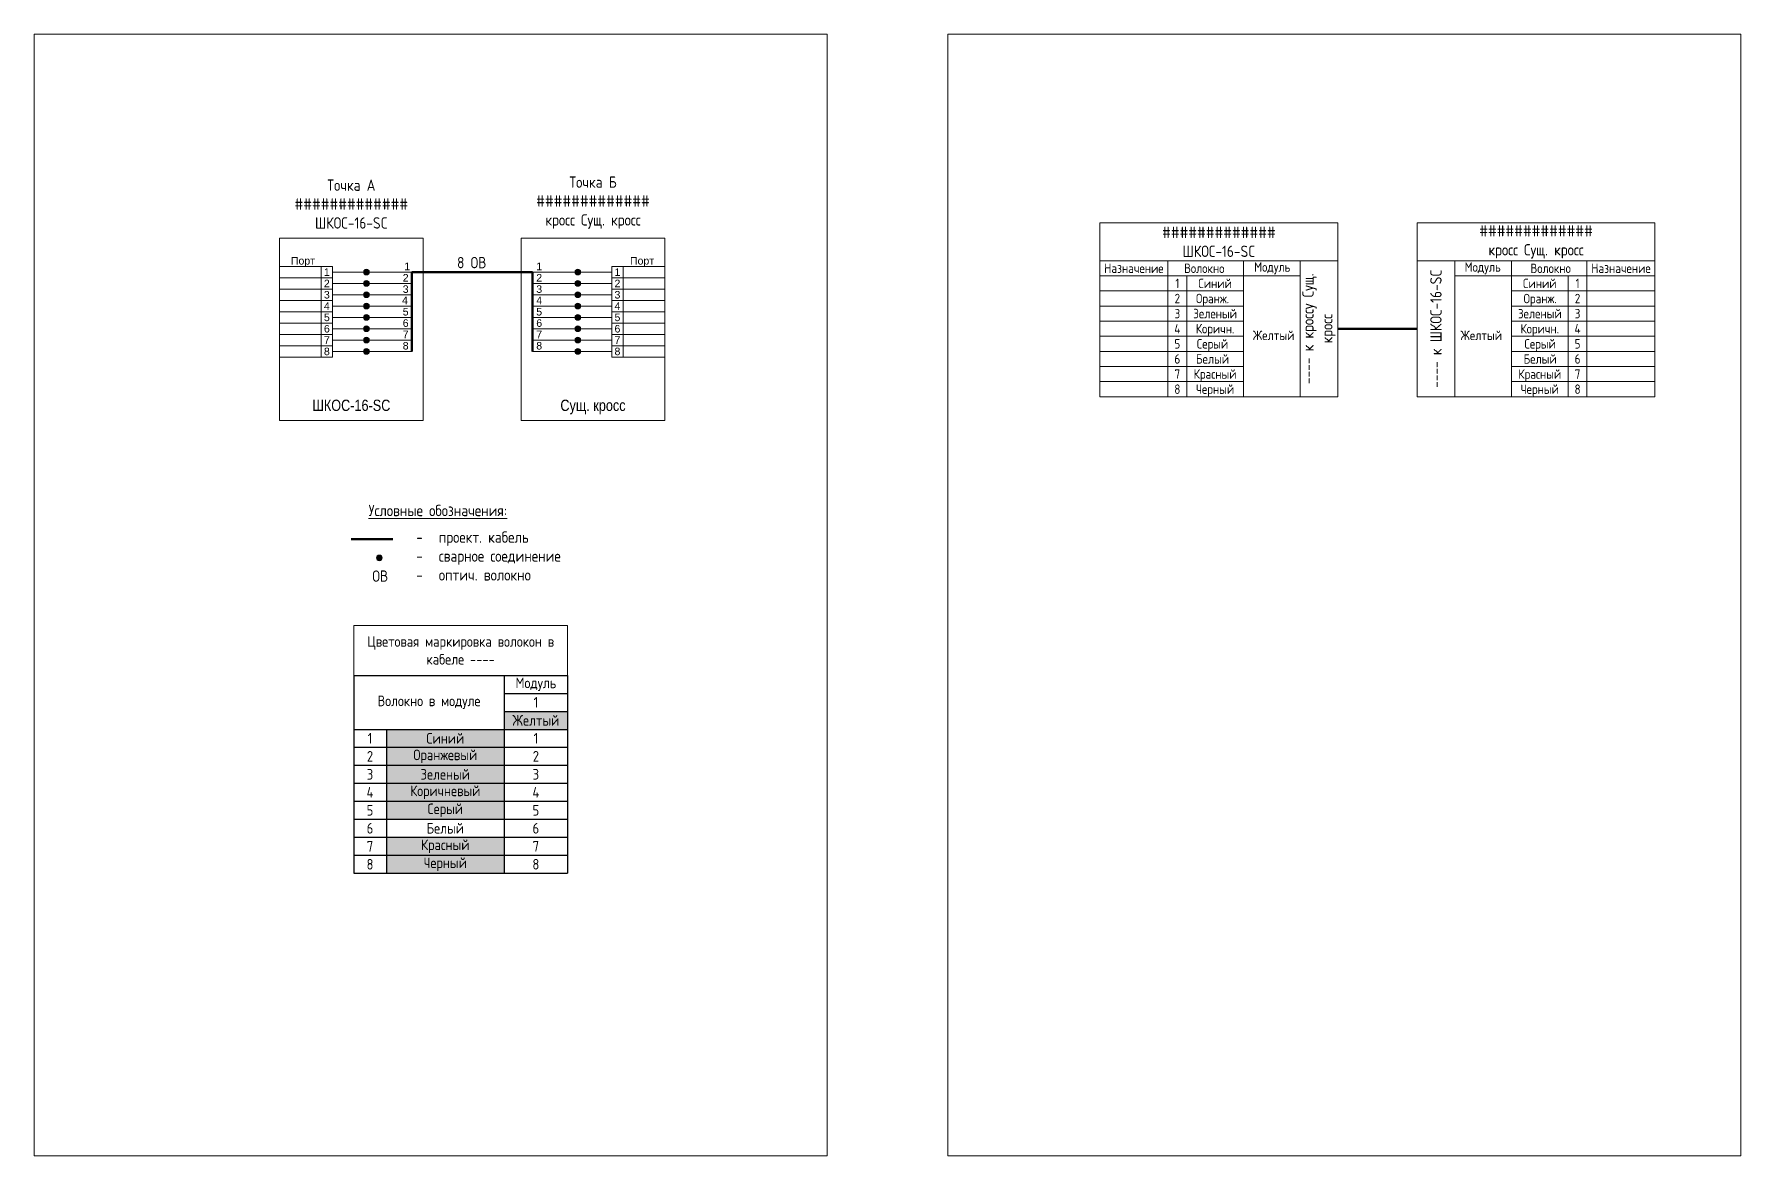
# Model space of a CAD drawing. Header units: millimetres. Extents: x -6680 to 6456, y 1671 to 6150.
# Drawn here: x -2737 to -2285, y 5853 to 6150 of the extents above; entities that cross this region are included whole.
import ezdxf
from ezdxf.enums import TextEntityAlignment as Align

# ---------------------------------------------------------------- set-up
doc = ezdxf.new("R2010")
doc.units = ezdxf.units.MM
doc.linetypes.add('HIDDEN2', pattern=[4.7625, 3.175, -1.5875])
doc.layers.add('ВЭ', color=1, linetype='Continuous')
doc.styles.get("Standard").update_dxf_attribs({"font": 'arial.ttf'})
doc.styles.add('мой', font='GOST_Common.ttf', dxfattribs={"width": 0.9, "height": 3})

# ---------------------------------------------------------------- blocks, each defined once
blk = doc.blocks.new('*U9')
at = {"color": 7, "linetype": 'Continuous', "lineweight": 20}
blk.add_lwpolyline([(-1, -2.5), (-1, 1.5), (-6, 1.5), (-6, -2.5)], close=True, dxfattribs=at)
blk = doc.blocks.new('*U10')
at = {"color": 0, "linetype": 'ByBlock', "lineweight": -2, "transparency": 16777216}
for p in [(0, 0), (0, -4), (0, -8), (0, -12), (0, -16), (0, -20), (0, -24), (0, -28)]:
    blk.add_blockref('*U9', p, dxfattribs=at)
blk = doc.blocks.new('*U7')
at = {"color": 7, "linetype": 'Continuous', "lineweight": 20}
blk.add_lwpolyline([(8, -1.5), (8, 2.5), (-10, 2.5), (-10, -1.5)], close=True, dxfattribs=at)
blk = doc.blocks.new('*U8')
at = {"color": 0, "linetype": 'ByBlock', "lineweight": -2, "transparency": 16777216}
for p in [(0, 0), (0, -4), (0, -8), (0, -12), (0, -16), (0, -20), (0, -24), (0, -28), (0, -32)]:
    blk.add_blockref('*U7', p, dxfattribs=at)
blk = doc.blocks.new('*T23')
at = {"color": 0, "linetype": 'ByBlock', "lineweight": -2, "transparency": 16777216}
for p, q in [((0, -13.23), (56.63, -13.23)), ((39.87, -56.1), (39.87, -60.86))]:
    blk.add_line(p, q, dxfattribs=at)
at = {"linetype": 'ByBlock', "lineweight": -2, "transparency": 16777216}
for p, q in [((0, -13.23), (0, -65.62)), ((39.87, -13.23), (39.87, -56.1)), ((56.63, -13.23), (56.63, -65.62)), ((39.87, -17.99), (56.63, -17.99)), ((39.87, -22.76), (56.63, -22.76)), ((0, -27.52), (56.63, -27.52)), ((8.65, -27.52), (8.65, -65.62)), ((0, -32.28), (56.63, -32.28)), ((0, -37.04), (56.63, -37.04)), ((0, -41.81), (56.63, -41.81)), ((0, -46.57), (56.63, -46.57)), ((0, -51.33), (56.63, -51.33)), ((0, -56.1), (56.63, -56.1)), ((0, -60.86), (56.63, -60.86)), ((39.87, -60.86), (39.87, -65.62)), ((0, -65.62), (56.63, -65.62))]:
    blk.add_line(p, q, dxfattribs=at)
at = {"color": 2, "linetype": 'Continuous', "true_color": 0xffff00, "transparency": 16777216}
blk.add_solid([(39.87, -22.76), (39.87, -27.52), (56.63, -22.76), (56.63, -27.52)], dxfattribs=at)
at = {"color": 150, "linetype": 'Continuous', "true_color": 0x3399ff, "transparency": 16777216}
blk.add_solid([(8.65, -27.52), (8.65, -32.28), (39.87, -27.52), (39.87, -32.28)], dxfattribs=at)
at = {"color": 40, "linetype": 'Continuous', "transparency": 16777216}
blk.add_solid([(8.65, -32.28), (8.65, -37.04), (39.87, -32.28), (39.87, -37.04)], dxfattribs=at)
at = {"color": 3, "linetype": 'Continuous', "true_color": 0x00ff00, "transparency": 16777216}
blk.add_solid([(8.65, -37.04), (8.65, -41.81), (39.87, -37.04), (39.87, -41.81)], dxfattribs=at)
at = {"color": 42, "linetype": 'Continuous', "transparency": 16777216}
blk.add_solid([(8.65, -41.81), (8.65, -46.57), (39.87, -41.81), (39.87, -46.57)], dxfattribs=at)
at = {"color": 9, "linetype": 'Continuous', "transparency": 16777216}
blk.add_solid([(8.65, -46.57), (8.65, -51.33), (39.87, -46.57), (39.87, -51.33)], dxfattribs=at)
at = {"color": 1, "linetype": 'Continuous', "true_color": 0xff0000, "transparency": 16777216}
blk.add_solid([(8.65, -56.1), (8.65, -60.86), (39.87, -56.1), (39.87, -60.86)], dxfattribs=at)
at = {"color": 253, "linetype": 'Continuous', "transparency": 16777216}
blk.add_solid([(8.65, -60.86), (8.65, -65.62), (39.87, -60.86), (39.87, -65.62)], dxfattribs=at)
at = {"layer": 'Defpoints', "color": 8, "linetype": 'ByBlock', "lineweight": 0, "transparency": 16777216}
for p, q in [((0, 0), (56.63, 0)), ((0, 0), (0, -13.23)), ((56.63, 0), (56.63, -13.23))]:
    blk.add_line(p, q, dxfattribs=at)
at = {"color": 0, "linetype": 'Continuous', "lineweight": 15, "transparency": 16777216, "attachment_point": 5, "style": 'мой'}
for s, insert, char_height, width in [('Цветовая маркировка волокон в кабеле ----', (28.32, -6.61), 2.8222, 53.6317), ('Модуль', (48.25, -15.61), 2.822, 13.7606), ('Волокно в модуле', (19.94, -20.37), 2.8222, 36.8711), ('{\\fGOST Common|b0|i0|c0;1', (48.25, -20.37), 2.8222, 13.7606), ('Желтый', (48.25, -25.14), 2.822, 13.7606), ('{\\fGOST Common|b0|i0|c0;1', (4.32, -29.9), 2.8222, 5.6467), ('Синий', (24.26, -29.9), 2.822, 28.2244), ('{\\fGOST Common|b0|i0|c0;1', (48.25, -29.9), 2.8222, 13.7606), ('{\\fGOST Common|b0|i0|c0;2', (4.32, -34.66), 2.8222, 5.6467), ('{\\C7;Оранжевый }', (24.26, -34.66), 2.8222, 28.2244), ('2', (48.25, -34.66), 2.82, 13.7606), ('{\\fGOST Common|b0|i0|c0;3', (4.32, -39.43), 2.8222, 5.6467), ('{\\fGOST Common|b0|i0|c0;Зеленый', (24.26, -39.43), 2.8222, 28.2244), ('3', (48.25, -39.43), 2.82, 13.7606), ('{\\fGOST Common|b0|i0|c0;4', (4.32, -44.19), 2.8222, 5.6467), ('{\\C7;Коричневый }', (24.26, -44.19), 2.8222, 28.2244), ('4', (48.25, -44.19), 2.82, 13.7606), ('{\\fGOST Common|b0|i0|c0;5', (4.32, -48.95), 2.8222, 5.6467), ('{\\C7;Серый }', (24.26, -48.95), 2.8222, 28.2244), ('5', (48.25, -48.95), 2.82, 13.7606), ('{\\fGOST Common|b0|i0|c0;6', (4.32, -53.71), 2.8222, 5.6467), ('{\\C7;Белый }', (24.26, -53.71), 2.8222, 28.2244), ('6', (48.25, -53.71), 2.82, 13.7606), ('{\\fGOST Common|b0|i0|c0;7', (4.32, -58.48), 2.8222, 5.6467), ('Красный', (24.26, -58.48), 2.822, 28.2244), ('7', (48.25, -58.48), 2.82, 13.7606), ('{\\fGOST Common|b0|i0|c0;8', (4.32, -63.24), 2.8222, 5.6467), ('{\\C7;Черный}', (24.26, -63.24), 2.8222, 28.2244), ('8', (48.25, -63.24), 2.82, 13.7606)]:
    blk.add_mtext(s, dxfattribs=dict(at, insert=insert, char_height=char_height, width=width))
blk = doc.blocks.new('*U19')
at = {"color": 7, "linetype": 'Continuous', "lineweight": 20}
blk.add_lwpolyline([(8, -1.5), (8, 2.5), (-7, 2.5), (-7, -1.5)], close=True, dxfattribs=at)
blk = doc.blocks.new('*U20')
at = {"color": 0, "linetype": 'ByBlock', "lineweight": -2, "transparency": 16777216}
for p in [(0, 0), (0, -4), (0, -8), (0, -12), (0, -16), (0, -20), (0, -24), (0, -28)]:
    blk.add_blockref('*U19', p, dxfattribs=at)
blk = doc.blocks.new('*U21')
at = {"color": 7, "linetype": 'Continuous', "lineweight": 15}
blk.add_lwpolyline([(-7, 9), (8, 9), (8, -23), (-7, -23)], close=True, dxfattribs=at)
blk = doc.blocks.new('*U22')
at = {"color": 0, "linetype": 'ByBlock', "lineweight": -2, "transparency": 16777216}
blk.add_blockref('*U21', (0, 0), dxfattribs=at)
blk = doc.blocks.new('*U13')
at = {"color": 7, "linetype": 'Continuous', "lineweight": 20}
blk.add_lwpolyline([(-1, -2.5), (-1, 1.5), (-6, 1.5), (-6, -2.5)], close=True, dxfattribs=at)
blk = doc.blocks.new('*U14')
at = {"color": 0, "linetype": 'ByBlock', "lineweight": -2, "transparency": 16777216}
for p in [(0, 0), (0, -4), (0, -8), (0, -12), (0, -16), (0, -20), (0, -24), (0, -28)]:
    blk.add_blockref('*U13', p, dxfattribs=at)
blk = doc.blocks.new('*U11')
at = {"color": 7, "linetype": 'Continuous', "lineweight": 20}
blk.add_lwpolyline([(8, -1.5), (8, 2.5), (-10, 2.5), (-10, -1.5)], close=True, dxfattribs=at)
blk = doc.blocks.new('*U12')
at = {"color": 0, "linetype": 'ByBlock', "lineweight": -2, "transparency": 16777216}
for p in [(0, 0), (0, -4), (0, -8), (0, -12), (0, -16), (0, -20), (0, -24), (0, -28), (0, -32)]:
    blk.add_blockref('*U11', p, dxfattribs=at)
blk = doc.blocks.new('*U15')
at = {"color": 7, "linetype": 'Continuous', "lineweight": 20}
blk.add_lwpolyline([(8, -1.5), (8, 2.5), (-7, 2.5), (-7, -1.5)], close=True, dxfattribs=at)
blk = doc.blocks.new('*U16')
at = {"color": 0, "linetype": 'ByBlock', "lineweight": -2, "transparency": 16777216}
for p in [(0, 0), (0, -4), (0, -8), (0, -12), (0, -16), (0, -20), (0, -24), (0, -28)]:
    blk.add_blockref('*U15', p, dxfattribs=at)
blk = doc.blocks.new('*U17')
at = {"color": 7, "linetype": 'Continuous', "lineweight": 15}
blk.add_lwpolyline([(-7, 9), (8, 9), (8, -23), (-7, -23)], close=True, dxfattribs=at)
blk = doc.blocks.new('*U18')
at = {"color": 0, "linetype": 'ByBlock', "lineweight": -2, "transparency": 16777216}
blk.add_blockref('*U17', (0, 0), dxfattribs=at)
blk = doc.blocks.new('Сварка')
at = {"linetype": 'Continuous', "lineweight": 30, "true_color": 0xffffff}
h = blk.add_hatch(color=7, dxfattribs=at)
h.dxf.hatch_style = 1
h.paths.add_polyline_path([(1, 0, 1), (-1, 0, 1)])
at = {"color": 7, "linetype": 'Continuous', "lineweight": 20}
blk.add_circle((0, 0), 1, dxfattribs=at)
blk = doc.blocks.new('*U25')
at = {"color": 7, "lineweight": 20}
blk.add_lwpolyline([(-10, 0), (-7, 0)], dxfattribs=at)
blk = doc.blocks.new('*U26')
at = {"color": 0, "linetype": 'ByBlock', "lineweight": -2, "transparency": 16777216}
for p in [(0, 0), (0, -3), (0, -6), (0, -9), (0, -12), (0, -15), (0, -18), (0, -21)]:
    blk.add_blockref('*U25', p, dxfattribs=at)
blk = doc.blocks.new('*U27')
at = {"color": 7, "lineweight": 20}
for points in [[(-1.5, -3.5), (1.5, -3.5), (1.5, 7.5), (-1.5, 7.5)], [(-1.5, -6.5), (1.5, -6.5), (1.5, -3.5), (-1.5, -3.5)]]:
    blk.add_lwpolyline(points, close=True, dxfattribs=at)
blk = doc.blocks.new('*U28')
at = {"color": 0, "linetype": 'ByBlock', "lineweight": -2, "transparency": 16777216}
for p in [(0, 0), (3, 0), (6, 0), (9, 0), (12, 0), (15, 0), (18, 0), (21, 0)]:
    blk.add_blockref('*U27', p, dxfattribs=at)
blk = doc.blocks.new('*U39')
at = {"color": 7, "lineweight": 20}
blk.add_lwpolyline([(-13, 0), (-7, 0)], dxfattribs=at)
blk = doc.blocks.new('*U40')
at = {"color": 0, "linetype": 'ByBlock', "lineweight": -2, "transparency": 16777216}
for p in [(0, 0), (0, -3), (0, -6), (0, -9), (0, -12), (0, -15), (0, -18), (0, -21)]:
    blk.add_blockref('*U39', p, dxfattribs=at)
blk = doc.blocks.new('*U29')
at = {"color": 7, "lineweight": 20}
blk.add_lwpolyline([(-6, 0), (6, 0)], dxfattribs=at)
at = {"color": 7, "lineweight": 20, "xscale": 0.75, "yscale": 0.75, "zscale": 0.75}
blk.add_blockref('Сварка', (0, 0), dxfattribs=at)
blk = doc.blocks.new('*U30')
at = {"color": 0, "linetype": 'ByBlock', "lineweight": -2, "transparency": 16777216}
for p in [(0, 0), (0, -3), (0, -6), (0, -9), (0, -12), (0, -15), (0, -18), (0, -21)]:
    blk.add_blockref('*U29', p, dxfattribs=at)
blk = doc.blocks.new('*U31')
at = {"color": 7, "lineweight": 20}
blk.add_lwpolyline([(-10, 0), (-7, 0)], dxfattribs=at)
blk = doc.blocks.new('*U32')
at = {"color": 0, "linetype": 'ByBlock', "lineweight": -2, "transparency": 16777216}
for p in [(0, 0), (0, -3), (0, -6), (0, -9), (0, -12), (0, -15), (0, -18), (0, -21)]:
    blk.add_blockref('*U31', p, dxfattribs=at)
blk = doc.blocks.new('*U33')
at = {"color": 7, "lineweight": 20}
for points in [[(-1.5, -3.5), (1.5, -3.5), (1.5, 7.5), (-1.5, 7.5)], [(-1.5, -6.5), (1.5, -6.5), (1.5, -3.5), (-1.5, -3.5)]]:
    blk.add_lwpolyline(points, close=True, dxfattribs=at)
blk = doc.blocks.new('*U34')
at = {"color": 0, "linetype": 'ByBlock', "lineweight": -2, "transparency": 16777216}
for p in [(0, 0), (3, 0), (6, 0), (9, 0), (12, 0), (15, 0), (18, 0), (21, 0)]:
    blk.add_blockref('*U33', p, dxfattribs=at)
blk = doc.blocks.new('*U35')
at = {"color": 7, "lineweight": 20}
blk.add_lwpolyline([(-6, 0), (6, 0)], dxfattribs=at)
at = {"color": 7, "lineweight": 20, "xscale": 0.75, "yscale": 0.75, "zscale": 0.75}
blk.add_blockref('Сварка', (0, 0), dxfattribs=at)
blk = doc.blocks.new('*U36')
at = {"color": 0, "linetype": 'ByBlock', "lineweight": -2, "transparency": 16777216}
for p in [(0, 0), (0, -3), (0, -6), (0, -9), (0, -12), (0, -15), (0, -18), (0, -21)]:
    blk.add_blockref('*U35', p, dxfattribs=at)
blk = doc.blocks.new('*U37')
at = {"color": 7, "lineweight": 20}
blk.add_lwpolyline([(-13, 0), (-7, 0)], dxfattribs=at)
blk = doc.blocks.new('*U38')
at = {"color": 0, "linetype": 'ByBlock', "lineweight": -2, "transparency": 16777216}
for p in [(0, 0), (0, -3), (0, -6), (0, -9), (0, -12), (0, -15), (0, -18), (0, -21)]:
    blk.add_blockref('*U37', p, dxfattribs=at)
blk = doc.blocks.new('*U221')
at = {"layer": 'ВЭ', "color": 250, "linetype": 'ByBlock', "lineweight": 18}
blk.add_lwpolyline([(-105, -148.5), (105, -148.5), (105, 148.5), (-105, 148.5), (-105, -148.5)], dxfattribs=at)
blk = doc.blocks.new('*U222')
at = {"layer": 'Defpoints', "color": 0, "linetype": 'ByBlock', "lineweight": -2, "transparency": 16777216}
for p in [(726, 0), (968, 0)]:
    blk.add_blockref('*U221', p, dxfattribs=at)

msp = doc.modelspace()

# ---------------------------------------------------------------- linework, layer by layer
at = {"color": 7, "linetype": 'Continuous', "lineweight": 15}
for points in [[(-2454.74, 6090), (-2391.74, 6090), (-2391.74, 6100), (-2454.74, 6100)], [(-2307.75, 6090), (-2370.75, 6090), (-2370.75, 6100), (-2307.75, 6100)], [(-2416.74, 6090), (-2401.74, 6090), (-2401.74, 6086), (-2416.74, 6086)], [(-2401.74, 6090), (-2391.74, 6090), (-2391.74, 6054), (-2401.74, 6054)], [(-2360.75, 6090), (-2370.75, 6090), (-2370.75, 6054), (-2360.75, 6054)], [(-2345.75, 6090), (-2360.75, 6090), (-2360.75, 6086), (-2345.75, 6086)]]:
    msp.add_lwpolyline(points, close=True, dxfattribs=at)
at = {"color": 7, "lineweight": 20}
for points in [[(-2672, 6096), (-2634, 6096), (-2634, 6047.72), (-2672, 6047.72)], [(-2570, 6096), (-2608, 6096), (-2608, 6047.72), (-2570, 6047.72)]]:
    msp.add_lwpolyline(points, close=True, dxfattribs=at)
at = {"color": 5, "lineweight": 50}
for points in [[(-2637, 6087), (-2637, 6066)], [(-2637, 6087), (-2605, 6087)], [(-2605, 6087), (-2605, 6066)]]:
    msp.add_lwpolyline(points, dxfattribs=at)
at = {"color": 7, "lineweight": 50}
msp.add_lwpolyline([(-2370.75, 6072), (-2391.74, 6072)], dxfattribs=at)
at = {"color": 5, "linetype": 'Continuous', "lineweight": 50}
msp.add_lwpolyline([(-2653.01, 6016.24), (-2642.01, 6016.24)], dxfattribs=at)

# ---------------------------------------------------------------- block references
at = {"color": 7, "linetype": 'Continuous', "lineweight": 15, "xscale": -1, "rotation": 90}
msp.add_blockref('*U28', (-2664.5, 6087), dxfattribs=at)
at = {"color": 7, "linetype": 'Continuous', "lineweight": 15, "rotation": 270}
msp.add_blockref('*U34', (-2577.5, 6087), dxfattribs=at)
at = {"color": 7, "linetype": 'Continuous', "lineweight": 15}
for name, p in [('*U8', (-2444.74, 6087.5)), ('*U10', (-2430.74, 6084.5)), ('*U20', (-2424.74, 6083.5)), ('*U22', (-2409.74, 6077))]:
    msp.add_blockref(name, p, dxfattribs=at)
at = {"color": 7, "linetype": 'Continuous', "lineweight": 15, "xscale": -1}
for name, p in [('*U12', (-2317.75, 6087.5)), ('*U18', (-2352.75, 6077)), ('*U16', (-2337.75, 6083.5)), ('*U14', (-2331.75, 6084.5))]:
    msp.add_blockref(name, p, dxfattribs=at)
at = {"color": 7, "lineweight": 20, "xscale": -1}
for name, p in [('*U26', (-2665, 6087)), ('*U40', (-2650, 6087))]:
    msp.add_blockref(name, p, dxfattribs=at)
at = {"color": 5, "linetype": 'HIDDEN2', "lineweight": 50, "xscale": -1}
msp.add_blockref('*U30', (-2649, 6087), dxfattribs=at)
at = {"color": 7, "lineweight": 20}
for name, p in [('*U38', (-2592, 6087)), ('*U32', (-2577, 6087))]:
    msp.add_blockref(name, p, dxfattribs=at)
at = {"color": 5, "linetype": 'HIDDEN2', "lineweight": 50}
msp.add_blockref('*U36', (-2593, 6087), dxfattribs=at)
at = {"color": 7, "lineweight": 20, "xscale": 0.75, "yscale": 0.75, "zscale": 0.75}
msp.add_blockref('Сварка', (-2645.58, 6011.34), dxfattribs=at)
msp.add_blockref('*T23', (-2652.37, 5993.45))
at = {"layer": 'Defpoints'}
msp.add_blockref('*U222', (-3358, 6001.5), dxfattribs=at)

# ---------------------------------------------------------------- texts
for s, p in [('Порт', (-2669, 6089)), ('1', (-2638.98, 6087.5)), ('1', (-2604.02, 6087.5)), ('Порт', (-2579.2, 6089)), ('2', (-2639.38, 6084.5)), ('2', (-2604.02, 6084.5)), ('4', (-2639.58, 6078.5)), ('3', (-2639.38, 6081.5)), ('4', (-2604.02, 6078.5)), ('3', (-2604.02, 6081.5)), ('5', (-2639.38, 6075.5)), ('5', (-2604.02, 6075.5)), ('7', (-2639.4, 6069.5)), ('6', (-2639.38, 6072.5)), ('6', (-2604.02, 6072.5)), ('7', (-2604.02, 6069.5)), ('8', (-2639.38, 6066.5)), ('8', (-2604.02, 6066.5))]:
    msp.add_text(s, height=2).set_placement(p)
at = {"color": 7, "style": 'мой', "width": 0.9}
for s, rotation, p in [('Назначение', 359.8616, (-2445.74, 6088)), ('Назначение', 0.1384, (-2316.75, 6088)), ('Синий', 359.8616, (-2424.24, 6084)), ('Синий', 0.1384, (-2338.25, 6084)), ('Оранж. ', 359.8616, (-2424.24, 6080)), ('Оранж. ', 0.1384, (-2337.48, 6080)), ('Зеленый', 359.8616, (-2424.24, 6076)), ('Зеленый', 0.1384, (-2338.25, 6076)), ('Коричн.', 359.8616, (-2424.24, 6072)), ('Желтый', 359.8616, (-2408.74, 6070.24)), ('Желтый', 0.1384, (-2353.75, 6070.24)), ('Коричн.', 0.1384, (-2338.25, 6072)), ('Серый ', 359.8616, (-2424.24, 6068)), ('Серый ', 0.1384, (-2337.48, 6068)), ('Белый ', 359.8616, (-2424.24, 6064)), ('Белый ', 0.1384, (-2337.48, 6064)), ('Красный', 359.8616, (-2424.24, 6060)), ('Черный', 359.8616, (-2424.24, 6056)), ('Красный', 0.1384, (-2338.25, 6060)), ('Черный', 0.1384, (-2338.25, 6056))]:
    msp.add_text(s, height=2.5, rotation=rotation, dxfattribs=at).set_placement(p, align=Align.MIDDLE_CENTER)
for s, rotation, p in [('Волокно', 359.8616, (-2427.11, 6088)), ('Модуль', 359.8616, (-2409.11, 6088)), ('Модуль', 0.1384, (-2353.38, 6088)), ('Волокно', 0.1384, (-2335.38, 6088)), ('1', 359.8616, (-2434.24, 6084)), ('1', 0.1384, (-2328.25, 6084)), ('2', 359.8616, (-2434.24, 6080)), ('2', 0.1384, (-2328.25, 6080)), ('3', 359.8616, (-2434.24, 6076)), ('3', 0.1384, (-2328.25, 6076)), ('4', 359.8616, (-2434.24, 6072)), ('4', 0.1384, (-2328.25, 6072)), ('5', 359.8616, (-2434.24, 6068)), ('5', 0.1384, (-2328.25, 6068)), ('6', 359.8616, (-2434.24, 6064)), ('6', 0.1384, (-2328.25, 6064)), ('7', 359.8616, (-2434.24, 6060)), ('8', 359.8616, (-2434.24, 6056)), ('7', 0.1384, (-2328.25, 6060)), ('8', 0.1384, (-2328.25, 6056))]:
    msp.add_text(s, height=2.5, rotation=rotation, dxfattribs=at).set_placement(p, align=Align.MIDDLE)
for s, p in [('2', (-2659.48, 6084)), ('1', (-2659.48, 6087)), ('2', (-2582.52, 6084)), ('1', (-2582.52, 6087)), ('3', (-2659.48, 6081)), ('3', (-2582.52, 6081)), ('4', (-2659.48, 6078)), ('5', (-2659.48, 6075)), ('4', (-2582.52, 6078)), ('5', (-2582.52, 6075)), ('6', (-2659.48, 6072)), ('6', (-2582.52, 6072)), ('8', (-2659.48, 6066)), ('7', (-2659.48, 6069)), ('8', (-2582.52, 6066)), ('7', (-2582.52, 6069))]:
    msp.add_text(s, height=2).set_placement(p, align=Align.MIDDLE)
at = {"width": 0.8}
for s, p in [('ШКОС-16-SC', (-2653, 6051.72)), ('Сущ. кросс', (-2589, 6051.72))]:
    msp.add_text(s, height=3, dxfattribs=at).set_placement(p, align=Align.MIDDLE_CENTER)
at = {"color": 7, "linetype": 'Continuous', "lineweight": 15, "char_height": 3, "style": 'мой'}
for s, insert, width, attachment_point in [('Точка А\\P#############\\PШКОС-16-SC', (-2653, 6098.5), 38, 8), ('Точка Б\\P#############\\Pкросс Сущ. кросс', (-2589, 6098.5), 38, 8), ('{\\LУсловные обозначения:}', (-2648.41, 6025.37), 39.385, 1)]:
    msp.add_mtext(s, dxfattribs=dict(at, insert=insert, width=width, attachment_point=attachment_point))
at = {"color": 7, "linetype": 'Continuous', "lineweight": 20, "char_height": 3, "width": 63, "attachment_point": 5, "style": 'мой'}
for s, insert in [('#############\\PШКОС-16-SC', (-2423.24, 6095)), ('#############\\Pкросс Сущ. кросс', (-2339.25, 6095))]:
    msp.add_mtext(s, dxfattribs=dict(at, insert=insert))
at = {"color": 7, "linetype": 'Continuous', "lineweight": 30, "char_height": 3, "attachment_point": 1, "style": 'мой'}
for s, insert, width in [('8 ОВ', (-2625, 6091), 9.1498), ('ОВ', (-2647.43, 6008.01), 1.4175)]:
    msp.add_mtext(s, dxfattribs=dict(at, insert=insert, width=width))
at = {"color": 7, "linetype": 'Continuous', "lineweight": 20, "char_height": 3, "width": 36, "attachment_point": 5, "rotation": 90, "style": 'мой'}
for s, insert in [('---- к кроссу Сущ. кросс', (-2396.74, 6072)), ('---- к ШКОС-16-SC', (-2365.75, 6072))]:
    msp.add_mtext(s, dxfattribs=dict(at, insert=insert))
at = {"color": 7, "insert": (-2635.83, 6018.32), "char_height": 3, "width": 44.824, "attachment_point": 1, "style": 'мой'}
msp.add_mtext('\\pi-12,l12,t6;-^Iпроект. кабель\\P-^Iсварное соединение\\P-^Iоптич. волокно', dxfattribs=at)

doc.saveas('drawing.dxf')
